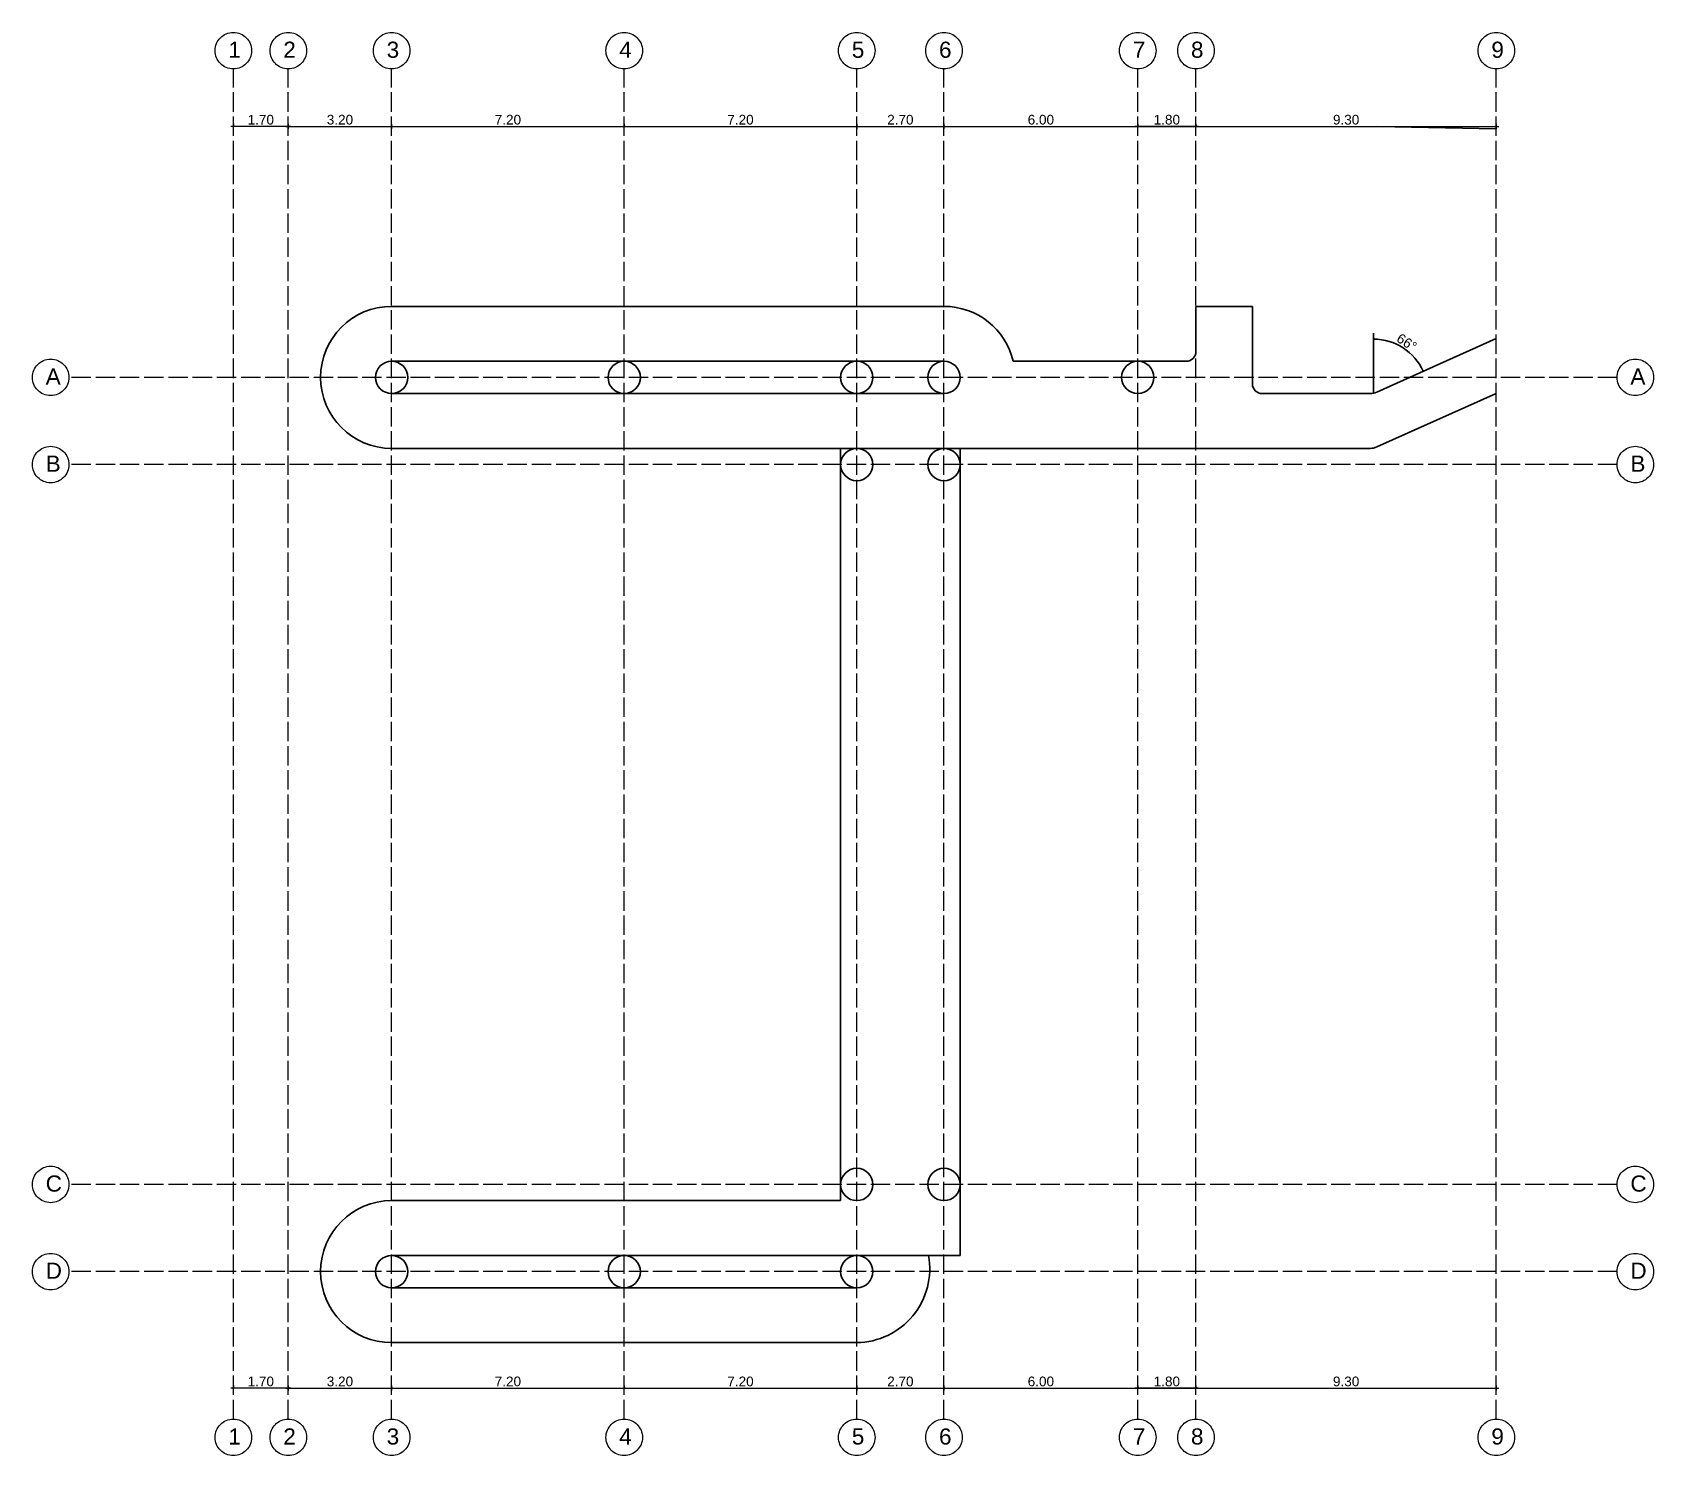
# Model space of a CAD drawing. Header units: millimetres. Extents: x 1985 to 5136, y 1737 to 3916.
# Drawn here: x 2385.1 to 2435.3, y 1935.4 to 1979.5 of the extents above; entities that cross this region are included whole.
import ezdxf

# ---------------------------------------------------------------- set-up
doc = ezdxf.new("R2010")
doc.units = ezdxf.units.MM
doc.linetypes.add('ACAD_ISO02W100', pattern=[15, 12, -3])
for name, color, linetype in [('Columnas', 3, 'Continuous'), ('EJES', 3, 'Continuous'), ('Puente', 6, 'Continuous')]:
    doc.layers.add(name, color=color, linetype=linetype)
doc.layers.add('Cotas', color=1, linetype='Continuous', lineweight=9)
doc.layers.add('Guias', color=5, linetype='ACAD_ISO02W100', lineweight=5)
doc.styles.add('arial', font='arial.ttf')
doc.styles.get("Standard").update_dxf_attribs({"font": 'arial.ttf'})
doc.dimstyles.new('FINAL', dxfattribs={"dimtxt": 0.3, "dimasz": 0.06, "dimexe": 0.08, "dimexo": 0.08, "dimgap": 0.05, "dimtad": 1, "dimzin": 5, "dimdsep": 46, "dimtxsty": 'arial', "dimblk1": 'ARCHTICK', "dimblk2": 'ARCHTICK', "dimsah": 1, "dimcen": 0.08, "dimdle": 0.08, "dimclrd": 1, "dimclre": 1, "dimclrt": 1, "dimadec": 0, "dimazin": 0, "dimtfac": 1, "dimtix": 1, "dimtofl": 0, "dimtmove": 2, "dimatfit": 3, "dimldrblk": 'ARCHTICK', "dimfxl": 0.08, "dimfxlon": 1, "dimtvp": 1, "dimtolj": 1, "dimtzin": 1, "dimlwd": -1, "dimarcsym": 0})

# ---------------------------------------------------------------- blocks, each defined once
blk = doc.blocks.new('_ArchTick')
at = {"layer": 'EJES', "color": 0, "linetype": 'Continuous', "lineweight": 0, "const_width": 0.15}
blk.add_lwpolyline([(-0.5, -0.5), (0.5, 0.5)], dxfattribs=at)
blk = doc.blocks.new('*D113')
at = {"layer": 'Cotas', "color": 1, "transparency": 16777216}
blk.add_line((2392.955, 1937.506), (2396.315, 1937.506), dxfattribs=at)
at = {"layer": 'Cotas', "color": 1, "lineweight": -2, "transparency": 16777216}
for p, q in [((2393.035, 1937.426), (2393.035, 1937.586)), ((2396.235, 1937.426), (2396.235, 1937.586))]:
    blk.add_line(p, q, dxfattribs=at)
at = {"layer": 'Defpoints', "color": 0}
for p in [(2396.235, 1937.506), (2393.035, 1937.28), (2396.235, 1937.28)]:
    blk.add_point(p, dxfattribs=at)
at = {"layer": 'Cotas', "color": 1, "transparency": 16777216, "xscale": 0.06, "yscale": 0.06, "zscale": 0.06, "rotation": 180}
blk.add_blockref('_ArchTick', (2393.035, 1937.506), dxfattribs=at)
at = {"layer": 'Cotas', "color": 1, "transparency": 16777216, "xscale": 0.06, "yscale": 0.06, "zscale": 0.06}
blk.add_blockref('_ArchTick', (2396.235, 1937.506), dxfattribs=at)
at = {"layer": 'Cotas', "color": 1, "transparency": 16777216, "insert": (2394.635, 1937.71), "char_height": 0.3, "attachment_point": 5, "style": 'arial'}
blk.add_mtext('\\A1;3.20', dxfattribs=at)
blk = doc.blocks.new('*D114')
at = {"layer": 'Cotas', "color": 1, "transparency": 16777216}
blk.add_line((2393.115, 1937.506), (2391.255, 1937.506), dxfattribs=at)
at = {"layer": 'Cotas', "color": 1, "lineweight": -2, "transparency": 16777216}
for p, q in [((2391.335, 1937.506), (2391.335, 1937.586)), ((2393.035, 1937.506), (2393.035, 1937.586))]:
    blk.add_line(p, q, dxfattribs=at)
at = {"layer": 'Defpoints', "color": 0}
for p in [(2391.335, 1937.506), (2391.335, 1937.506), (2393.035, 1937.506)]:
    blk.add_point(p, dxfattribs=at)
at = {"layer": 'Cotas', "color": 1, "transparency": 16777216, "xscale": 0.06, "yscale": 0.06, "zscale": 0.06, "rotation": 180}
blk.add_blockref('_ArchTick', (2391.335, 1937.506), dxfattribs=at)
at = {"layer": 'Cotas', "color": 1, "transparency": 16777216, "xscale": 0.06, "yscale": 0.06, "zscale": 0.06}
blk.add_blockref('_ArchTick', (2393.035, 1937.506), dxfattribs=at)
at = {"layer": 'Cotas', "color": 1, "transparency": 16777216, "insert": (2392.185, 1937.71), "char_height": 0.3, "attachment_point": 5, "style": 'arial'}
blk.add_mtext('\\A1;1.70', dxfattribs=at)
blk = doc.blocks.new('*D115')
at = {"layer": 'Cotas', "color": 1, "transparency": 16777216}
blk.add_line((2396.155, 1937.506), (2403.515, 1937.506), dxfattribs=at)
at = {"layer": 'Cotas', "color": 1, "lineweight": -2, "transparency": 16777216}
for p, q in [((2396.235, 1937.506), (2396.235, 1937.586)), ((2403.435, 1937.506), (2403.435, 1937.586))]:
    blk.add_line(p, q, dxfattribs=at)
at = {"layer": 'Defpoints', "color": 0}
for p in [(2396.235, 1937.506), (2403.435, 1937.506), (2403.435, 1937.506)]:
    blk.add_point(p, dxfattribs=at)
at = {"layer": 'Cotas', "color": 1, "transparency": 16777216, "xscale": 0.06, "yscale": 0.06, "zscale": 0.06, "rotation": 180}
blk.add_blockref('_ArchTick', (2396.235, 1937.506), dxfattribs=at)
at = {"layer": 'Cotas', "color": 1, "transparency": 16777216, "xscale": 0.06, "yscale": 0.06, "zscale": 0.06}
blk.add_blockref('_ArchTick', (2403.435, 1937.506), dxfattribs=at)
at = {"layer": 'Cotas', "color": 1, "transparency": 16777216, "insert": (2399.835, 1937.71), "char_height": 0.3, "attachment_point": 5, "style": 'arial'}
blk.add_mtext('\\A1;7.20', dxfattribs=at)
blk = doc.blocks.new('*D116')
at = {"layer": 'Defpoints', "color": 0}
for p in [(2419.335, 1937.506), (2421.135, 1937.506), (2421.135, 1937.506)]:
    blk.add_point(p, dxfattribs=at)
at = {"layer": 'Puente', "color": 1, "transparency": 16777216}
blk.add_line((2419.255, 1937.506), (2421.215, 1937.506), dxfattribs=at)
at = {"layer": 'Puente', "color": 1, "lineweight": -2, "transparency": 16777216}
for p, q in [((2419.335, 1937.506), (2419.335, 1937.586)), ((2421.135, 1937.506), (2421.135, 1937.586))]:
    blk.add_line(p, q, dxfattribs=at)
at = {"layer": 'Puente', "color": 1, "transparency": 16777216, "xscale": 0.06, "yscale": 0.06, "zscale": 0.06, "rotation": 180}
blk.add_blockref('_ArchTick', (2419.335, 1937.506), dxfattribs=at)
at = {"layer": 'Puente', "color": 1, "transparency": 16777216, "xscale": 0.06, "yscale": 0.06, "zscale": 0.06}
blk.add_blockref('_ArchTick', (2421.135, 1937.506), dxfattribs=at)
at = {"layer": 'Puente', "color": 1, "transparency": 16777216, "insert": (2420.235, 1937.71), "char_height": 0.3, "attachment_point": 5, "style": 'arial'}
blk.add_mtext('\\A1;1.80', dxfattribs=at)
blk = doc.blocks.new('*D101')
at = {"layer": 'Cotas', "color": 1, "transparency": 16777216}
blk.add_line((2403.355, 1937.506), (2410.715, 1937.506), dxfattribs=at)
at = {"layer": 'Cotas', "color": 1, "lineweight": -2, "transparency": 16777216}
for p, q in [((2403.435, 1937.506), (2403.435, 1937.586)), ((2410.635, 1937.586), (2410.635, 1937.426))]:
    blk.add_line(p, q, dxfattribs=at)
at = {"layer": 'Defpoints', "color": 0}
for p in [(2410.635, 1938.334), (2403.435, 1937.506), (2410.635, 1937.506)]:
    blk.add_point(p, dxfattribs=at)
at = {"layer": 'Cotas', "color": 1, "transparency": 16777216, "xscale": 0.06, "yscale": 0.06, "zscale": 0.06, "rotation": 180}
blk.add_blockref('_ArchTick', (2403.435, 1937.506), dxfattribs=at)
at = {"layer": 'Cotas', "color": 1, "transparency": 16777216, "xscale": 0.06, "yscale": 0.06, "zscale": 0.06}
blk.add_blockref('_ArchTick', (2410.635, 1937.506), dxfattribs=at)
at = {"layer": 'Cotas', "color": 1, "transparency": 16777216, "insert": (2407.035, 1937.71), "char_height": 0.3, "attachment_point": 5, "style": 'arial'}
blk.add_mtext('\\A1;7.20', dxfattribs=at)
blk = doc.blocks.new('*D102')
at = {"layer": 'Cotas', "color": 1, "transparency": 16777216}
blk.add_line((2410.555, 1937.506), (2413.415, 1937.506), dxfattribs=at)
at = {"layer": 'Cotas', "color": 1, "lineweight": -2, "transparency": 16777216}
for p, q in [((2410.635, 1937.506), (2410.635, 1937.586)), ((2413.335, 1937.586), (2413.335, 1937.426))]:
    blk.add_line(p, q, dxfattribs=at)
at = {"layer": 'Defpoints', "color": 0}
for p in [(2413.335, 1938.334), (2410.635, 1937.506), (2413.335, 1937.506)]:
    blk.add_point(p, dxfattribs=at)
at = {"layer": 'Cotas', "color": 1, "transparency": 16777216, "xscale": 0.06, "yscale": 0.06, "zscale": 0.06, "rotation": 180}
blk.add_blockref('_ArchTick', (2410.635, 1937.506), dxfattribs=at)
at = {"layer": 'Cotas', "color": 1, "transparency": 16777216, "xscale": 0.06, "yscale": 0.06, "zscale": 0.06}
blk.add_blockref('_ArchTick', (2413.335, 1937.506), dxfattribs=at)
at = {"layer": 'Cotas', "color": 1, "transparency": 16777216, "insert": (2411.985, 1937.71), "char_height": 0.3, "attachment_point": 5, "style": 'arial'}
blk.add_mtext('\\A1;2.70', dxfattribs=at)
blk = doc.blocks.new('*D103')
at = {"layer": 'Cotas', "color": 1, "transparency": 16777216}
blk.add_line((2413.255, 1937.506), (2419.415, 1937.506), dxfattribs=at)
at = {"layer": 'Cotas', "color": 1, "lineweight": -2, "transparency": 16777216}
for p, q in [((2413.335, 1937.506), (2413.335, 1937.586)), ((2419.335, 1937.506), (2419.335, 1937.586))]:
    blk.add_line(p, q, dxfattribs=at)
at = {"layer": 'Defpoints', "color": 0}
for p in [(2413.335, 1937.506), (2419.335, 1937.506), (2419.335, 1937.506)]:
    blk.add_point(p, dxfattribs=at)
at = {"layer": 'Cotas', "color": 1, "transparency": 16777216, "xscale": 0.06, "yscale": 0.06, "zscale": 0.06, "rotation": 180}
blk.add_blockref('_ArchTick', (2413.335, 1937.506), dxfattribs=at)
at = {"layer": 'Cotas', "color": 1, "transparency": 16777216, "xscale": 0.06, "yscale": 0.06, "zscale": 0.06}
blk.add_blockref('_ArchTick', (2419.335, 1937.506), dxfattribs=at)
at = {"layer": 'Cotas', "color": 1, "transparency": 16777216, "insert": (2416.335, 1937.71), "char_height": 0.3, "attachment_point": 5, "style": 'arial'}
blk.add_mtext('\\A1;6.00', dxfattribs=at)
blk = doc.blocks.new('*D104')
at = {"layer": 'Cotas', "color": 1, "transparency": 16777216}
blk.add_line((2421.055, 1937.506), (2430.515, 1937.506), dxfattribs=at)
at = {"layer": 'Cotas', "color": 1, "lineweight": -2, "transparency": 16777216}
for p, q in [((2421.135, 1937.506), (2421.135, 1937.586)), ((2430.435, 1937.586), (2430.435, 1937.426))]:
    blk.add_line(p, q, dxfattribs=at)
at = {"layer": 'Defpoints', "color": 0}
for p in [(2430.435, 1938.334), (2421.135, 1937.506), (2430.435, 1937.506)]:
    blk.add_point(p, dxfattribs=at)
at = {"layer": 'Cotas', "color": 1, "transparency": 16777216, "xscale": 0.06, "yscale": 0.06, "zscale": 0.06, "rotation": 180}
blk.add_blockref('_ArchTick', (2421.135, 1937.506), dxfattribs=at)
at = {"layer": 'Cotas', "color": 1, "transparency": 16777216, "xscale": 0.06, "yscale": 0.06, "zscale": 0.06}
blk.add_blockref('_ArchTick', (2430.435, 1937.506), dxfattribs=at)
at = {"layer": 'Cotas', "color": 1, "transparency": 16777216, "insert": (2425.785, 1937.71), "char_height": 0.3, "attachment_point": 5, "style": 'arial'}
blk.add_mtext('\\A1;9.30', dxfattribs=at)
blk = doc.blocks.new('*D105')
at = {"layer": 'Cotas', "color": 1, "transparency": 16777216}
blk.add_line((2392.955, 1976.59), (2396.315, 1976.59), dxfattribs=at)
at = {"layer": 'Cotas', "color": 1, "lineweight": -2, "transparency": 16777216}
for p, q in [((2393.035, 1976.51), (2393.035, 1976.67)), ((2396.235, 1976.51), (2396.235, 1976.67))]:
    blk.add_line(p, q, dxfattribs=at)
at = {"layer": 'Defpoints', "color": 0}
for p in [(2396.235, 1976.59), (2393.035, 1976.365), (2396.235, 1976.365)]:
    blk.add_point(p, dxfattribs=at)
at = {"layer": 'Cotas', "color": 1, "transparency": 16777216, "xscale": 0.06, "yscale": 0.06, "zscale": 0.06, "rotation": 180}
blk.add_blockref('_ArchTick', (2393.035, 1976.59), dxfattribs=at)
at = {"layer": 'Cotas', "color": 1, "transparency": 16777216, "xscale": 0.06, "yscale": 0.06, "zscale": 0.06}
blk.add_blockref('_ArchTick', (2396.235, 1976.59), dxfattribs=at)
at = {"layer": 'Cotas', "color": 1, "transparency": 16777216, "insert": (2394.635, 1976.794), "char_height": 0.3, "attachment_point": 5, "style": 'arial'}
blk.add_mtext('\\A1;3.20', dxfattribs=at)
blk = doc.blocks.new('*D106')
at = {"layer": 'Cotas', "color": 1, "transparency": 16777216}
blk.add_line((2393.115, 1976.59), (2391.255, 1976.59), dxfattribs=at)
at = {"layer": 'Cotas', "color": 1, "lineweight": -2, "transparency": 16777216}
for p, q in [((2391.335, 1976.59), (2391.335, 1976.67)), ((2393.035, 1976.59), (2393.035, 1976.67))]:
    blk.add_line(p, q, dxfattribs=at)
at = {"layer": 'Defpoints', "color": 0}
for p in [(2391.335, 1976.59), (2391.335, 1976.59), (2393.035, 1976.59)]:
    blk.add_point(p, dxfattribs=at)
at = {"layer": 'Cotas', "color": 1, "transparency": 16777216, "xscale": 0.06, "yscale": 0.06, "zscale": 0.06, "rotation": 180}
blk.add_blockref('_ArchTick', (2391.335, 1976.59), dxfattribs=at)
at = {"layer": 'Cotas', "color": 1, "transparency": 16777216, "xscale": 0.06, "yscale": 0.06, "zscale": 0.06}
blk.add_blockref('_ArchTick', (2393.035, 1976.59), dxfattribs=at)
at = {"layer": 'Cotas', "color": 1, "transparency": 16777216, "insert": (2392.185, 1976.794), "char_height": 0.3, "attachment_point": 5, "style": 'arial'}
blk.add_mtext('\\A1;1.70', dxfattribs=at)
blk = doc.blocks.new('*D107')
at = {"layer": 'Cotas', "color": 1, "transparency": 16777216}
blk.add_line((2396.155, 1976.59), (2403.515, 1976.59), dxfattribs=at)
at = {"layer": 'Cotas', "color": 1, "lineweight": -2, "transparency": 16777216}
for p, q in [((2396.235, 1976.59), (2396.235, 1976.67)), ((2403.435, 1976.59), (2403.435, 1976.67))]:
    blk.add_line(p, q, dxfattribs=at)
at = {"layer": 'Defpoints', "color": 0}
for p in [(2396.235, 1976.59), (2403.435, 1976.59), (2403.435, 1976.59)]:
    blk.add_point(p, dxfattribs=at)
at = {"layer": 'Cotas', "color": 1, "transparency": 16777216, "xscale": 0.06, "yscale": 0.06, "zscale": 0.06, "rotation": 180}
blk.add_blockref('_ArchTick', (2396.235, 1976.59), dxfattribs=at)
at = {"layer": 'Cotas', "color": 1, "transparency": 16777216, "xscale": 0.06, "yscale": 0.06, "zscale": 0.06}
blk.add_blockref('_ArchTick', (2403.435, 1976.59), dxfattribs=at)
at = {"layer": 'Cotas', "color": 1, "transparency": 16777216, "insert": (2399.835, 1976.794), "char_height": 0.3, "attachment_point": 5, "style": 'arial'}
blk.add_mtext('\\A1;7.20', dxfattribs=at)
blk = doc.blocks.new('*D108')
at = {"layer": 'Defpoints', "color": 0}
for p in [(2419.335, 1976.59), (2421.135, 1976.59), (2421.135, 1976.59)]:
    blk.add_point(p, dxfattribs=at)
at = {"layer": 'Puente', "color": 1, "transparency": 16777216}
blk.add_line((2419.255, 1976.59), (2421.215, 1976.59), dxfattribs=at)
at = {"layer": 'Puente', "color": 1, "lineweight": -2, "transparency": 16777216}
for p, q in [((2419.335, 1976.59), (2419.335, 1976.67)), ((2421.135, 1976.59), (2421.135, 1976.67))]:
    blk.add_line(p, q, dxfattribs=at)
at = {"layer": 'Puente', "color": 1, "transparency": 16777216, "xscale": 0.06, "yscale": 0.06, "zscale": 0.06, "rotation": 180}
blk.add_blockref('_ArchTick', (2419.335, 1976.59), dxfattribs=at)
at = {"layer": 'Puente', "color": 1, "transparency": 16777216, "xscale": 0.06, "yscale": 0.06, "zscale": 0.06}
blk.add_blockref('_ArchTick', (2421.135, 1976.59), dxfattribs=at)
at = {"layer": 'Puente', "color": 1, "transparency": 16777216, "insert": (2420.235, 1976.794), "char_height": 0.3, "attachment_point": 5, "style": 'arial'}
blk.add_mtext('\\A1;1.80', dxfattribs=at)
blk = doc.blocks.new('*D109')
at = {"layer": 'Cotas', "color": 1, "transparency": 16777216}
blk.add_line((2403.355, 1976.59), (2410.715, 1976.59), dxfattribs=at)
at = {"layer": 'Cotas', "color": 1, "lineweight": -2, "transparency": 16777216}
for p, q in [((2403.435, 1976.59), (2403.435, 1976.67)), ((2410.635, 1976.67), (2410.635, 1976.51))]:
    blk.add_line(p, q, dxfattribs=at)
at = {"layer": 'Defpoints', "color": 0}
for p in [(2410.635, 1977.419), (2403.435, 1976.59), (2410.635, 1976.59)]:
    blk.add_point(p, dxfattribs=at)
at = {"layer": 'Cotas', "color": 1, "transparency": 16777216, "xscale": 0.06, "yscale": 0.06, "zscale": 0.06, "rotation": 180}
blk.add_blockref('_ArchTick', (2403.435, 1976.59), dxfattribs=at)
at = {"layer": 'Cotas', "color": 1, "transparency": 16777216, "xscale": 0.06, "yscale": 0.06, "zscale": 0.06}
blk.add_blockref('_ArchTick', (2410.635, 1976.59), dxfattribs=at)
at = {"layer": 'Cotas', "color": 1, "transparency": 16777216, "insert": (2407.035, 1976.794), "char_height": 0.3, "attachment_point": 5, "style": 'arial'}
blk.add_mtext('\\A1;7.20', dxfattribs=at)
blk = doc.blocks.new('*D110')
at = {"layer": 'Cotas', "color": 1, "transparency": 16777216}
blk.add_line((2410.555, 1976.59), (2413.415, 1976.59), dxfattribs=at)
at = {"layer": 'Cotas', "color": 1, "lineweight": -2, "transparency": 16777216}
for p, q in [((2410.635, 1976.59), (2410.635, 1976.67)), ((2413.335, 1976.67), (2413.335, 1976.51))]:
    blk.add_line(p, q, dxfattribs=at)
at = {"layer": 'Defpoints', "color": 0}
for p in [(2413.335, 1977.419), (2410.635, 1976.59), (2413.335, 1976.59)]:
    blk.add_point(p, dxfattribs=at)
at = {"layer": 'Cotas', "color": 1, "transparency": 16777216, "xscale": 0.06, "yscale": 0.06, "zscale": 0.06, "rotation": 180}
blk.add_blockref('_ArchTick', (2410.635, 1976.59), dxfattribs=at)
at = {"layer": 'Cotas', "color": 1, "transparency": 16777216, "xscale": 0.06, "yscale": 0.06, "zscale": 0.06}
blk.add_blockref('_ArchTick', (2413.335, 1976.59), dxfattribs=at)
at = {"layer": 'Cotas', "color": 1, "transparency": 16777216, "insert": (2411.985, 1976.794), "char_height": 0.3, "attachment_point": 5, "style": 'arial'}
blk.add_mtext('\\A1;2.70', dxfattribs=at)
blk = doc.blocks.new('*D111')
at = {"layer": 'Cotas', "color": 1, "transparency": 16777216}
blk.add_line((2413.255, 1976.59), (2419.415, 1976.59), dxfattribs=at)
at = {"layer": 'Cotas', "color": 1, "lineweight": -2, "transparency": 16777216}
for p, q in [((2413.335, 1976.59), (2413.335, 1976.67)), ((2419.335, 1976.59), (2419.335, 1976.67))]:
    blk.add_line(p, q, dxfattribs=at)
at = {"layer": 'Defpoints', "color": 0}
for p in [(2413.335, 1976.59), (2419.335, 1976.59), (2419.335, 1976.59)]:
    blk.add_point(p, dxfattribs=at)
at = {"layer": 'Cotas', "color": 1, "transparency": 16777216, "xscale": 0.06, "yscale": 0.06, "zscale": 0.06, "rotation": 180}
blk.add_blockref('_ArchTick', (2413.335, 1976.59), dxfattribs=at)
at = {"layer": 'Cotas', "color": 1, "transparency": 16777216, "xscale": 0.06, "yscale": 0.06, "zscale": 0.06}
blk.add_blockref('_ArchTick', (2419.335, 1976.59), dxfattribs=at)
at = {"layer": 'Cotas', "color": 1, "transparency": 16777216, "insert": (2416.335, 1976.794), "char_height": 0.3, "attachment_point": 5, "style": 'arial'}
blk.add_mtext('\\A1;6.00', dxfattribs=at)
blk = doc.blocks.new('*D112')
at = {"layer": 'Cotas', "color": 1, "transparency": 16777216}
blk.add_line((2421.055, 1976.59), (2430.515, 1976.59), dxfattribs=at)
at = {"layer": 'Cotas', "color": 1, "lineweight": -2, "transparency": 16777216}
for p, q in [((2421.135, 1976.59), (2421.135, 1976.67)), ((2430.435, 1976.67), (2430.435, 1976.51))]:
    blk.add_line(p, q, dxfattribs=at)
at = {"layer": 'Defpoints', "color": 0}
for p in [(2430.435, 1977.419), (2421.135, 1976.59), (2430.435, 1976.59)]:
    blk.add_point(p, dxfattribs=at)
at = {"layer": 'Cotas', "color": 1, "transparency": 16777216, "xscale": 0.06, "yscale": 0.06, "zscale": 0.06, "rotation": 180}
blk.add_blockref('_ArchTick', (2421.135, 1976.59), dxfattribs=at)
at = {"layer": 'Cotas', "color": 1, "transparency": 16777216, "xscale": 0.06, "yscale": 0.06, "zscale": 0.06}
blk.add_blockref('_ArchTick', (2430.435, 1976.59), dxfattribs=at)
at = {"layer": 'Cotas', "color": 1, "transparency": 16777216, "insert": (2425.785, 1976.794), "char_height": 0.3, "attachment_point": 5, "style": 'arial'}
blk.add_mtext('\\A1;9.30', dxfattribs=at)
blk = doc.blocks.new('*D117')
at = {"layer": 'Defpoints', "color": 0}
for p in [(2426.633, 1970.178), (2430.435, 1970.013), (2427.803, 1969.527), (2426.633, 1968.324), (2426.732, 1968.357)]:
    blk.add_point(p, dxfattribs=at)
at = {"layer": 'Puente', "color": 1, "transparency": 16777216}
blk.add_arc((2426.633, 1968.312), 1.687, 24.1022, 90, dxfattribs=at)
at = {"layer": 'Puente', "color": 1, "transparency": 16777216, "xscale": 0.06, "yscale": 0.06, "zscale": 0.06}
for p, rotation in [((2426.633, 1969.999), 179.999999999988), ((2428.173, 1969.001), 294.10223450116)]:
    blk.add_blockref('_ArchTick', p, dxfattribs=dict(at, rotation=rotation))
at = {"layer": 'Puente', "color": 1, "transparency": 16777216, "insert": (2427.661, 1969.898), "char_height": 0.3, "attachment_point": 5, "rotation": 327.0511, "style": 'arial'}
blk.add_mtext('\\A1;66°', dxfattribs=at)

msp = doc.modelspace()

# ---------------------------------------------------------------- linework, layer by layer
at = {"layer": 'Columnas'}
for centre in [(2396.235, 1968.813), (2403.435, 1968.813), (2410.635, 1968.813), (2413.335, 1968.813), (2419.335, 1968.813), (2410.635, 1966.113), (2413.335, 1966.113), (2410.635, 1943.813), (2413.335, 1943.813), (2396.235, 1941.113), (2403.435, 1941.113), (2410.635, 1941.113)]:
    msp.add_circle(centre, 0.5, dxfattribs=at)
at = {"layer": 'Guias', "ltscale": 0.05}
for p, q in [((2391.335, 1936.544), (2391.335, 1978.37)), ((2393.035, 1936.544), (2393.035, 1978.37)), ((2396.235, 1936.544), (2396.235, 1978.37)), ((2403.435, 1936.544), (2403.435, 1978.37)), ((2410.635, 1936.544), (2410.635, 1978.37)), ((2413.335, 1936.544), (2413.335, 1978.37)), ((2419.335, 1936.544), (2419.335, 1978.37)), ((2421.135, 1936.544), (2421.135, 1978.37)), ((2430.435, 1936.544), (2430.435, 1978.37)), ((2434.174, 1968.813), (2386.244, 1968.813)), ((2434.174, 1966.113), (2386.244, 1966.113)), ((2434.174, 1943.813), (2386.244, 1943.813)), ((2434.174, 1941.113), (2386.244, 1941.113))]:
    msp.add_line(p, q, dxfattribs=at)
at = {"layer": 'Guias'}
for centre in [(2391.335, 1978.935), (2393.035, 1978.935), (2396.235, 1978.935), (2403.435, 1978.935), (2410.635, 1978.935), (2413.335, 1978.935), (2419.335, 1978.935), (2421.135, 1978.935), (2430.435, 1978.935), (2385.679, 1968.813), (2434.738, 1968.813), (2385.679, 1966.113), (2434.738, 1966.113), (2385.679, 1943.813), (2434.738, 1943.813), (2385.679, 1941.113), (2434.738, 1941.113), (2391.335, 1935.979), (2393.035, 1935.979), (2396.235, 1935.979), (2403.435, 1935.979), (2410.635, 1935.979), (2413.335, 1935.979), (2419.335, 1935.979), (2421.135, 1935.979), (2430.435, 1935.979)]:
    msp.add_circle(centre, 0.565, dxfattribs=at)
at = {"layer": 'Puente'}
for p, q in [((2430.435, 1976.51), (2426.768, 1976.59)), ((2396.235, 1971.013), (2413.335, 1971.013)), ((2421.135, 1969.613), (2421.135, 1971.013)), ((2421.135, 1971.013), (2422.885, 1971.013)), ((2422.885, 1971.013), (2422.885, 1968.613)), ((2426.633, 1968.324), (2426.633, 1970.178)), ((2396.235, 1969.313), (2413.335, 1969.313)), ((2415.477, 1969.313), (2420.835, 1969.313)), ((2396.235, 1968.313), (2413.335, 1968.313)), ((2396.235, 1966.613), (2413.335, 1966.613)), ((2410.135, 1966.613), (2410.135, 1943.313)), ((2421.135, 1966.613), (2413.335, 1966.613)), ((2413.835, 1966.613), (2413.835, 1943.313)), ((2396.235, 1943.313), (2410.135, 1943.313)), ((2413.835, 1943.313), (2413.835, 1941.613)), ((2396.235, 1941.613), (2410.635, 1941.613)), ((2410.635, 1941.613), (2413.835, 1941.613)), ((2396.235, 1940.613), (2410.635, 1940.613)), ((2396.235, 1938.913), (2410.635, 1938.913))]:
    msp.add_line(p, q, dxfattribs=at)
for points in [[(2423.185, 1968.313), (2426.528, 1968.313, 0.105555), (2426.732, 1968.357), (2430.435, 1970.013)], [(2421.135, 1966.613), (2426.528, 1966.613, 0.105555), (2426.732, 1966.657), (2430.435, 1968.313)]]:
    msp.add_lwpolyline(points, format="xyb", dxfattribs=at)
for centre, radius, start, end in [((2396.235, 1968.813), 2.2, 90, 270), ((2413.335, 1968.813), 2.2, 13.1366, 90), ((2420.835, 1969.613), 0.3, 270, 0), ((2396.235, 1968.813), 0.5, 90, 270), ((2413.335, 1968.813), 0.5, 270, 90), ((2423.185, 1968.613), 0.3, 180, 270), ((2396.235, 1941.113), 2.2, 90, 270), ((2396.235, 1941.113), 0.5, 90, 270), ((2410.604, 1941.203), 2.29, 270.7824, 10.3214), ((2410.635, 1941.113), 0.5, 270, 90)]:
    msp.add_arc(centre, radius, start, end, dxfattribs=at)

# ---------------------------------------------------------------- texts
at = {"layer": 'Guias', "color": 240, "true_color": 0xed1f24, "char_height": 0.5, "attachment_point": 1}
for s, insert in [('1', (2391.181, 1979.213)), ('2', (2392.881, 1979.213)), ('3', (2396.081, 1979.213)), ('4', (2403.281, 1979.213)), ('5', (2410.481, 1979.213)), ('6', (2413.181, 1979.213)), ('7', (2419.181, 1979.213)), ('8', (2420.981, 1979.213)), ('9', (2430.281, 1979.213)), ('A', (2385.525, 1969.091)), ('A', (2434.585, 1969.091)), ('B', (2385.525, 1966.391)), ('B', (2434.585, 1966.391)), ('C', (2385.525, 1944.091)), ('C', (2434.585, 1944.091)), ('D', (2385.525, 1941.391)), ('D', (2434.585, 1941.391)), ('1', (2391.181, 1936.257)), ('2', (2392.881, 1936.257)), ('3', (2396.081, 1936.257)), ('4', (2403.281, 1936.257)), ('5', (2410.481, 1936.257)), ('6', (2413.181, 1936.257)), ('7', (2419.181, 1936.257)), ('8', (2420.981, 1936.257)), ('9', (2430.281, 1936.257))]:
    msp.add_mtext_dynamic_manual_height_columns(s, width=0.46928, gutter_width=1, heights=[0], dxfattribs=dict(at, insert=insert))

# ---------------------------------------------------------------- dimensions: what is measured, and where the dimension line sits
at = {"layer": 'Cotas'}
for base, p1, p2, picture, middle in [((2391.335, 1976.59), (2393.035, 1976.59), (2391.335, 1976.59), '*D106', (2392.185, 1976.794)), ((2396.235, 1976.59), (2393.035, 1976.365), (2396.235, 1976.365), '*D105', (2394.635, 1976.794)), ((2403.435, 1976.59), (2396.235, 1976.59), (2403.435, 1976.59), '*D107', (2399.835, 1976.794)), ((2410.635, 1976.59), (2403.435, 1976.59), (2410.635, 1977.419), '*D109', (2407.035, 1976.794)), ((2413.335, 1976.59), (2410.635, 1976.59), (2413.335, 1977.419), '*D110', (2411.985, 1976.794)), ((2419.335, 1976.59), (2413.335, 1976.59), (2419.335, 1976.59), '*D111', (2416.335, 1976.794)), ((2430.435, 1976.59), (2421.135, 1976.59), (2430.435, 1977.419), '*D112', (2425.785, 1976.794)), ((2410.635, 1937.506), (2403.435, 1937.506), (2410.635, 1938.334), '*D101', (2407.035, 1937.71)), ((2413.335, 1937.506), (2410.635, 1937.506), (2413.335, 1938.334), '*D102', (2411.985, 1937.71)), ((2430.435, 1937.506), (2421.135, 1937.506), (2430.435, 1938.334), '*D104', (2425.785, 1937.71)), ((2391.335, 1937.506), (2393.035, 1937.506), (2391.335, 1937.506), '*D114', (2392.185, 1937.71)), ((2396.235, 1937.506), (2393.035, 1937.28), (2396.235, 1937.28), '*D113', (2394.635, 1937.71)), ((2403.435, 1937.506), (2396.235, 1937.506), (2403.435, 1937.506), '*D115', (2399.835, 1937.71)), ((2419.335, 1937.506), (2413.335, 1937.506), (2419.335, 1937.506), '*D103', (2416.335, 1937.71))]:
    dim = msp.add_linear_dim(base=base, p1=p1, p2=p2, dimstyle='FINAL', dxfattribs=at)
    dim.commit()
    dim.dimension.update_dxf_attribs({"geometry": picture, "text_midpoint": middle})
at = {"layer": 'Puente'}
for base, p1, p2, picture, middle in [((2421.135, 1976.59), (2419.335, 1976.59), (2421.135, 1976.59), '*D108', (2420.235, 1976.794)), ((2421.135, 1937.506), (2419.335, 1937.506), (2421.135, 1937.506), '*D116', (2420.235, 1937.71))]:
    dim = msp.add_linear_dim(base=base, p1=p1, p2=p2, dimstyle='FINAL', dxfattribs=at)
    dim.commit()
    dim.dimension.update_dxf_attribs({"geometry": picture, "text_midpoint": middle})
dim = msp.add_angular_dim_2l(base=(2427.803, 1969.527), line1=((2426.633, 1968.324), (2426.633, 1970.178)), line2=((2426.732, 1968.357), (2430.435, 1970.013)), dimstyle='FINAL', dxfattribs=at)
dim.commit()
dim.dimension.update_dxf_attribs({"geometry": '*D117', "text_midpoint": (2427.661, 1969.898)})

doc.saveas('drawing.dxf')
